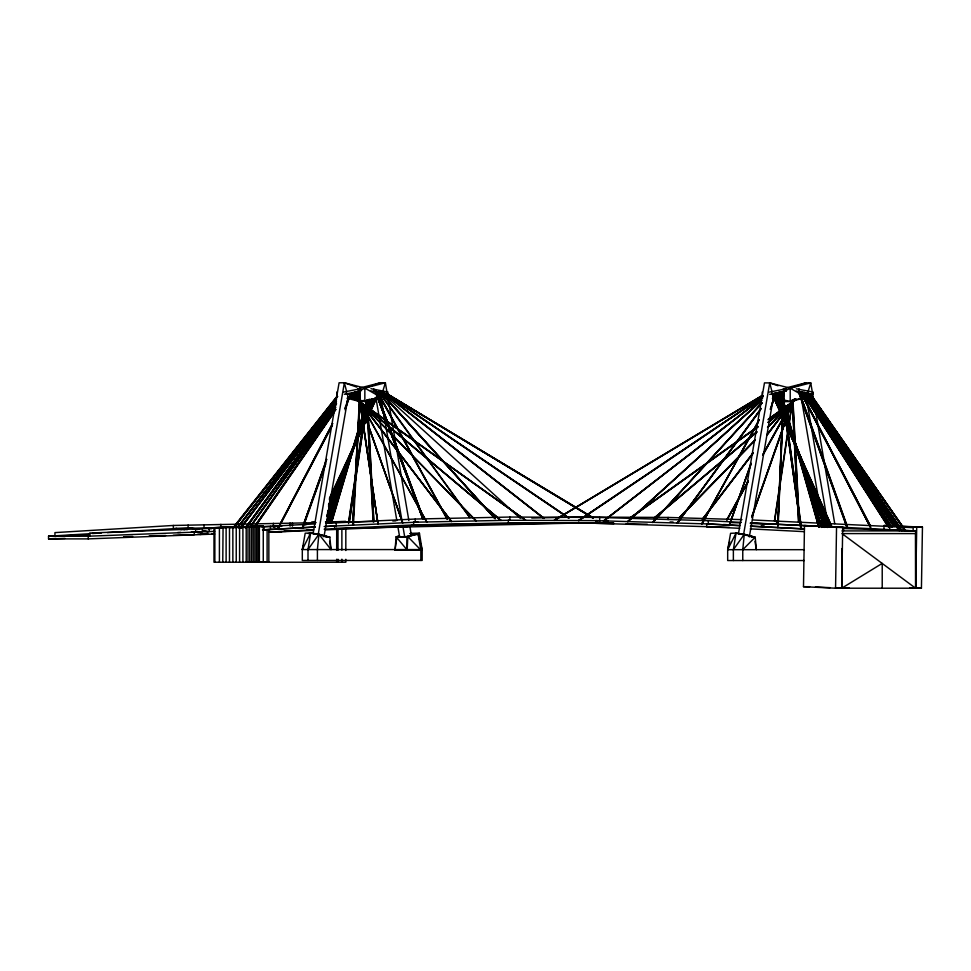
<?xml version="1.0" encoding="UTF-8"?>
<svg xmlns="http://www.w3.org/2000/svg" width="971" height="971" viewBox="0 0 971 971"><rect width="100%" height="100%" fill="white"/><g stroke="black" fill="none" stroke-linecap="round" stroke-linejoin="round"><path stroke-width="1.46" d="M849.091 587.928L841.723 588.208L841.906 549.829M883.938 530.008L884.011 525.529L922.45 527.119L921.43 588.22L835.558 588.208L803.49 586.69L804.486 525.59L842.707 527.119L841.723 588.208L835.897 587.941M835.558 588.208L836.541 527.119L804.486 525.59M889.691 530.008L889.764 525.529M909.657 587.928L915.689 588.22L916.709 527.119L884.011 525.529M824.5 526.1L777.674 392.794M777.795 527.641L783.488 391.228L783.294 401.885M777.735 524.546L783.014 407.941M777.929 524.619L784.252 391.398L783.488 391.228M778.22 524.668L783.585 391.264M396.119 536.781L407.177 550.059L407.808 536.599L419.436 533.225L422.167 550.059L395.027 550.059L396.119 536.781L398.923 536.028M352.655 524.85L360.29 390.828L353.468 524.898L352.655 524.85L353.468 524.898M359.889 390.803L352.861 524.983L360.29 390.828M303.34 545.484L302.309 549.574L422.167 549.574L422.167 560.437L302.309 560.437L302.309 549.574L305.21 533.2L310.671 532.97L318.913 534.22L317.408 549.574L317.408 560.437M742.766 560.534L742.766 549.683L744.284 534.317L736.042 533.079L730.58 533.31L727.68 549.683L727.68 560.534L804.304 560.534M358.129 391.447L377.962 523.794L358.481 391.325M377.986 523.587L358.323 391.277M395.027 550.059L396.896 536.866L399.469 536.089M761.203 408.621L677.188 523.163L761.082 408.39M348.565 522.264L366.516 400.513M348.565 523.612L366.686 400.78M349.172 522.264L367.087 400.829M349.378 522.252L367.087 402.2M774.457 520.905L787.93 430.117M788.974 424.133L792.506 400.343L751.955 516.002M774.64 520.966L788.039 431.622M788.998 424.339L792.676 400.404M308.001 549.574L310.671 532.97L329.837 537.084L331.002 549.574L318.913 534.22L308.001 549.574L308.001 560.437M733.372 560.534L733.372 549.683L736.042 533.079L755.195 537.194L756.373 549.683L754.977 541.381M904.826 530.821L810.105 393.947L905.421 530.506L810.105 393.947M313.038 533.892L339.097 382.78L344.377 382.78L364.853 388.084L380.935 397.333L401.921 520.529M318.306 533.892L344.377 382.78L356.843 387.126M323.962 536.866L348.067 397.139L347.327 394.275M738.409 534.001L764.468 382.89L769.736 382.89L790.212 388.194L806.294 397.442L827.79 523.612M743.677 534.001L769.736 382.89L778.05 385.778M749.333 536.963L773.426 397.248L772.685 394.384M901.634 530.615L808.515 393.571L900.275 527.775M761.774 402.929L652.585 522.459L761.932 402.953M899.037 530.518L806.913 393.206L897.932 527.678M893.806 526.537L805.311 392.842L894.145 526.185M804.304 549.683L727.68 549.683L729.731 541.49M761.689 400.55L627.909 521.463M803.721 392.466L890.662 526.428M762.563 398.013L603.634 520.893M887.846 526.246L802.119 392.102L889.254 527.18M554.235 520.286L762.441 395.355M554.405 520.31L762.721 395.537M578.522 520.553L763.06 395.974M578.728 520.42L763.182 396.144M330.759 522.75L366.492 402.14M330.917 522.896L366.735 402.006M331.317 522.908L366.698 403.535M331.524 522.896L366.407 405.186M347.011 398.231L359.61 401.472L364.853 401.472L380.935 397.333L385.378 382.78L380.292 382.78L359.61 388.084M772.382 398.328L784.981 401.581L790.212 401.581L806.294 397.442L810.749 382.89L805.663 382.89L786.352 387.842M328.696 522.871L368.846 399.518M328.878 522.932L369.089 399.397M329.278 522.944L369.478 399.469M329.485 522.956L369.611 399.664M831.2 526.634L772.163 393.886L831.831 526.61M772.795 393.862L772.091 394.08M752.137 516.099L792.749 400.513M751.797 517.494L792.761 400.647M751.105 463.458L729.427 525.093L750.947 463.41M771.629 404.834L774.154 397.612M770.282 409.228L774.312 397.661M729.257 524.983L751.275 463.568M770.44 409.276L774.47 397.77M326.535 459.404L302.26 528.078L326.729 459.417M347.339 401.047L348.346 398.207M344.972 408.245L348.54 398.244M325.601 463.737L302.394 527.714M345.336 408.366L348.892 398.365M303.013 527.678L325.783 463.786M345.021 409.823L349.062 398.462M326.195 522.896L356.114 439.426M357.631 435.178L363.724 418.198M364.732 415.37L370.315 399.809M326.377 522.968L356.357 439.305M357.777 435.336L370.558 399.688M326.79 522.944L356.988 438.71M357.753 436.549L370.934 399.761M326.984 522.993L371.068 399.955M829.283 526.403L774.433 393.486L829.355 526.209M327.834 511.608L356.175 439.669M357.838 435.433L363.955 419.921M365.072 417.093L372.294 398.753M327.445 513.113L356.43 439.547M357.534 436.732L364.089 420.091M365.205 417.275L372.415 398.947M326.742 515.941L356.794 439.632M357.814 437.059L372.913 398.717M326.936 515.941L356.94 439.814M358.044 436.986L373.046 398.923M826.224 526.27L775.428 393.121L827.498 527.471M826.867 526.258L776.072 393.109M329.533 502.056L355.252 442.206M360.035 431.075L362.426 425.504M363.627 422.725L366.613 415.758M367.815 412.978L373.786 399.057M328.501 504.932L355.507 442.096M357.898 436.525L374.041 398.947M328.902 504.956L374.879 397.952M328.514 506.34L348.832 459.04M350.033 456.261L374.527 399.239M329.4 498.354L356.369 440.458M357.51 437.982L361.867 428.211M363.397 425.347L375.935 398.001M329.8 498.378L356.733 440.543M357.898 438.042L375.911 399.348M329.375 499.725L349.184 457.183M350.47 454.44L356.855 440.725M358.129 437.982L376.02 399.554M302.309 549.574L310.671 532.97L308.341 533.662M727.68 549.683L736.042 533.079M332.495 423.49L277.597 529.061L332.458 425.104M277.609 529.061L332.713 423.477M277.912 529.219L332.325 424.97M759.164 419.885L701.948 523.879L759.164 419.824M701.79 523.709L758.035 422.603M726.781 519.752L748.204 481.131M762.684 454.792L792.894 400.258M726.951 519.873L748.362 481.252M762.854 454.914L793.064 400.38M727.121 519.837L748.362 481.398M763.024 454.889L793.064 400.538M870.611 527.787L800.529 391.75L870.55 526.112M801.087 391.568L800.444 391.896M385.208 393.461L569.067 518.101L385.329 393.291M254.596 526.318L335.481 409.289M254.657 526.5L335.699 409.264M255.033 526.525L335.832 409.616M255.264 526.488L334.327 412.08M733.372 549.683L744.284 534.317L755.195 537.194L742.766 549.683M250.239 526.513L335.298 407.043M250.287 526.695L335.517 407.019M250.639 526.743L335.784 407.189M245.347 527.884L336.1 403.62M245.384 528.066L336.318 403.596M246.598 526.937L336.585 403.766M246.84 526.901L335.748 405.162M677.345 523.211L759.589 411M240.274 528.103L336.015 401.496M240.31 528.297L336.233 401.472M240.662 528.333L336.318 401.836M240.759 528.248L336.488 401.642M702.312 519.254L753.035 452.899M766.641 435.044L793.477 399.967M702.47 519.388L753.205 453.032M766.799 435.178L784.447 412.141M786.109 409.92L794.375 399.093M702.64 519.364L753.193 453.202M766.969 435.154L784.434 412.299M786.279 409.896L794.545 399.057M237.628 527.18L336.075 399.421M237.677 527.35L336.294 399.409M238.065 527.338L336.561 399.567M233.368 527.289L337.095 396.217M337.313 396.204L233.975 527.253L213.984 527.726L213.984 562.221L345.822 562.221L345.822 559.296M233.841 527.435L337.568 396.362M234.023 527.435L337.592 396.569M380.183 391.75L494.846 518.563M348.589 394.056L525.748 520.31L348.735 393.898M348.905 393.923L525.578 520.31M350.046 393.959L500.915 520.432L350.191 393.801M500.878 520.262L350.07 394.129M652.743 522.483L762.065 403.111M679.13 517.689L755.074 439.912M767.515 427.167L794.861 399.154M679.275 517.834L755.22 440.057M767.66 427.313L795.2 399.105M679.445 517.822L755.207 440.227M767.83 427.301L795.188 399.275M351.684 393.571L476.033 520.929M785.757 420.067L782.043 391.531L785.964 419.873M800.82 528.928L801.621 528.843L800.82 528.928L786.376 424.545M627.715 521.573L761.41 400.368M627.836 521.73L761.567 400.392M352.995 392.745L451.515 521.645L353.165 392.612M653.592 518.465L756.64 431.901M768.219 422.179L782.104 410.502M785.588 407.589L794.848 399.809M653.762 518.441L756.81 431.877M768.182 422.349L782.286 410.49M784.592 408.536L795.018 399.785M654.855 517.81L756.943 432.034M768.328 422.494L796.281 399.142M603.44 521.014L762.478 397.697M603.561 521.184L762.599 397.867M354.694 392.284L426.839 522.107M630.082 517.834L757.987 426.475M769.044 418.586L796.05 399.312M630.228 517.98L758.133 426.633M767.952 419.618L796.196 399.457M630.397 517.968L758.096 426.803M769.153 418.914L782.662 409.276M785.114 407.517L796.159 399.639M578.801 520.747L763.133 396.302M841.723 588.208L882.214 563.411L882.214 588.22M554.198 520.444L762.599 395.367M780.223 392.066L780.975 392.09L780.223 392.066L818.735 527.18M846.979 527.654L847.695 527.387L846.979 527.654L798.441 391.41L799.024 391.228L847.185 525.966M899.073 530.336L807.204 393.037M901.671 530.421L809.074 393.437M363.87 400.647L359.61 401.472L348.067 397.139L364.853 388.084L380.292 382.78M784.981 401.581L773.426 397.248L790.212 388.194L805.663 382.89M779.337 392.478L778.608 392.43L821.369 527.374M360.496 390.949L359.683 390.912M824.343 527.399L777.006 392.976L777.662 392.891M399.639 536.162L396.896 536.866L406.861 536.599L419.436 533.225L409.859 533.577M238.599 527.872L241.318 527.022M774.36 393.692L773.717 393.704L828.639 526.428M775.987 393.316L775.344 393.316M325.455 529.887L408.123 526.391L413.634 524.923L508.331 522.908L613.623 523.053M359.61 401.472L363.664 400.44M798.308 391.495L847.198 527.593M799.024 391.228L847.477 527.447M343.722 392.017L360.642 388.728L360.642 390.973L344.377 394.275M769.093 392.126L786 388.837L786 391.082L769.736 394.372M407.177 550.059L406.861 536.599L418.149 534.208L422.167 550.059M368.143 399.821L380.935 397.333M797.774 399.093L806.294 397.442M273.421 526.901L276.274 526.367L273.324 526.804M410.393 533.528L418.052 533.686L420.844 550.059L407.808 536.599L406.861 536.599M315.187 526.998L262.51 529.875L268.846 529.523L268.846 562.221M257.691 562.221L263.262 562.221L263.262 525.881L213.984 527.726M386.956 393.668L593.257 517.786M214.858 562.221L214.858 527.726L248.321 526.658L232.858 527.192L232.858 562.221M263.262 525.881L257.958 525.991L257.958 562.197L263.262 562.221M247.993 562.221L247.993 526.646L260.677 526.039L259.378 525.881L259.378 562.088M315.284 522.082L311.339 522.349L315.696 522.252M279.393 531.586L268.846 532.205L281.772 531.598M284.746 531.416L296.616 530.688M307.006 530.045L312.941 529.681M315.927 522.677L173.36 525.457L54.946 532.606L54.946 535.798M90.473 533.686L48.55 536.223L48.55 538.893L88.227 538.893L214.652 534.05L211.666 533.649M92.415 533.528L101.409 532.994M107.405 532.63L175.812 528.54L190.789 528.151L199.747 529.353M56.039 538.444L48.55 538.893L65.069 538.42M283.92 531.319L295.973 530.615M308.038 529.911L312.565 529.644M261.624 526.755L315.296 523.891M325.758 523.32L415.236 519.048L509.872 517.045L599.677 517.446L708.235 520.699M324.156 526.513L415.236 522.24L415.236 519.048M266.552 529.741L264.112 529.875L264.112 526.683M267.778 529.668L315.296 527.083M325.758 526.513L336.233 525.942L336.233 522.75M268.846 532.205L313.694 529.753M324.156 529.183L413.634 524.923L583.365 522.908L729.391 527.387M327.336 522.01L345.822 521.524L325.467 521.888M326.098 537.121L329.837 537.084M262.51 529.875L265.52 529.741M274.356 532.047L313.439 530.397M213.426 528.273L89.635 533.03L89.635 536.223M247.993 526.646L251.635 526.5L251.513 562.221M277.706 528.879L278.022 529.049M89.101 535.045L48.55 536.223L88.227 536.223L214.652 531.368M230.491 527.739L244.558 527.289M191.238 532.096L200.827 531.805L200.827 534.487L197.89 534.099M263.262 529.996L267.11 529.875L267.11 562.221M336.197 525.894L334.631 525.942L334.631 528.612L583.365 522.908M177.729 532.496L180.727 532.399M123.657 536.732L132.663 536.465M149.182 535.992L165.713 535.519M173.214 535.3L194.249 534.693L194.249 532.011M253.213 562.221L253.213 526.318L257.849 526.197L256.441 526.1L256.441 562.221M374.915 521.415L326.025 522.556M392.77 520.954L395.743 520.881M245.639 526.986L173.36 528.649L173.36 525.457M251.513 526.428L254.827 526.343L253.213 526.318M353.056 527.811L356.029 527.726M376.869 527.192L393.231 526.78M399.19 526.622L408.123 526.391M531.756 518.029L578.328 517.045L668.133 517.446L742.002 519.655M413.634 524.923L413.634 522.24L509.872 520.238L509.872 517.045M251.635 526.5L249.765 526.537L249.765 562.221M257.376 526.768L281.724 526.343M256.441 526.1L260.677 526.039M327.106 521.913L341.877 521.706M413.634 522.24L418.185 522.192M257.849 526.197L254.863 526.209L254.863 562.221M410.721 533.698L418.052 533.686M357.886 388.728L360.642 388.728M370.946 388.703L387.854 391.993L387.854 394.238L383.327 394.238M783.245 388.837L786 388.837M796.305 388.813L813.225 392.102L813.225 394.347L807.192 394.347M357.886 390.973L360.642 390.973M370.946 390.949L387.854 394.238M783.245 391.082L786 391.082M796.305 391.058L813.225 394.347M604.799 520.638L607.822 520.638M613.842 523.308L508.331 522.908L508.331 520.238L597.311 520.638M770.076 523.952L777.625 523.952M613.951 523.648L595.757 523.308L595.757 520.638L708.235 523.952L706.682 523.952L706.682 526.634L709.704 526.634M836.541 527.119L842.707 527.119M916.709 527.119L922.45 527.119M841.978 530.919L915.592 530.919L915.592 588.208L841.978 533.589L915.592 533.589L915.689 588.22M396.896 536.866L408.864 536.866M754.273 537.23L751.469 537.23L754.273 537.23L744.284 534.317L739.052 534.147M803.49 586.69L809.656 586.69M257.958 562.197L267.668 562.221M313.682 534.038L316.279 534.05M326.159 537.109L328.914 537.121L318.913 534.22M595.757 520.638L600.309 520.723M604.86 520.796L607.882 520.857M670.014 521.985L673.049 522.034M750.34 523.43L773.062 523.842M626.064 523.867L647.281 524.243M752.561 519.971L913.165 527.654L913.165 530.919M731.454 522.604L740.497 522.871M751.044 523.187L832.013 526.743M711.221 524.109L706.682 523.952L739.732 525.651M723.334 524.51L726.357 524.607M761.179 525.772L764.201 525.869M842.925 528.491L909.536 530.712M912.558 530.821L915.592 530.919L835.024 526.901M915.483 587.928L921.43 588.22M815.494 586.97L830.059 587.661M741.371 522.398L708.32 520.699L708.32 523.964L739.866 525.578M750.389 522.859L807.484 525.797M813.504 526.112L827.025 526.804M834.538 527.192L843.556 527.654L843.556 530.919M750.389 526.124L804.486 528.904M751.748 526.27L804.328 528.977M706.682 526.634L739.72 528.333M750.231 528.867L804.279 531.659M181.492 529.608L175.812 528.54L187.391 529.644M203.315 531.173L207.648 531.586L207.648 534.268L200.414 533.577M175.812 528.54L184.648 529.693M190.789 528.151L197.817 529.583M203.437 530.736L207.648 531.586M204.845 533.698L207.648 534.268M223.063 527.581L222.76 562.221M211.29 528.758L206.896 527.763L209.481 528.964M320.491 535.07L328.914 537.121M773.426 397.248L790.212 401.581L790.212 388.194L810.749 382.89L834.732 523.636M348.067 397.139L356.454 399.312M359.258 400.028L364.853 401.472L364.853 388.084L385.378 382.78L408.864 520.565M302.636 528.163L302.806 528.26M592.747 517.956L386.846 393.838L593.305 517.944M386.846 393.838L592.953 517.956M385.256 393.619L568.63 518.113M383.861 392.903L544.1 518.308M383.703 392.915L543.978 518.478M383.581 393.085L543.784 518.344M520.347 518.368L381.482 392.26M351.83 393.425L476.178 520.784M379.867 391.811L495.21 518.563M380.159 391.629L495.283 518.55M380.001 391.665L495.101 518.55M353.007 392.903L451.491 521.33M378.277 391.459L469.746 517.519M378.556 391.192L469.928 517.507M810.409 393.777L905.385 530.688M808.515 393.571L901.901 530.639M806.913 393.206L899.292 530.542M805.869 392.685L894.364 526.379M805.311 392.842L894.06 526.549M804.267 392.32L892.07 527.35M804.012 392.308L891.827 527.338M803.915 392.66L890.905 526.44M802.422 391.932L889.205 527.362M802.119 392.102L888.708 527.35M354.864 392.163L426.839 522.264M377.731 392.066L447.364 518.939M377.573 392.114L447.218 518.939M377.416 392.223L447 518.939M800.857 391.592L870.465 526.258M800.674 391.883L870.15 526.416M800.529 391.75L870.696 527.629M772.515 393.765L831.625 526.318M772.163 393.886L831.479 526.719M774.154 393.389L829.076 526.112M773.79 393.498L828.918 526.513M775.793 393.012L827.219 527.374M775.428 393.121L826.503 526.367M423.162 519.133L375.559 390.293L423.696 519.133L376.214 391.689L423.417 519.133L375.583 391.92L422.883 519.145M375.947 391.799L423.417 519.145M777.674 392.697L824.998 527.314M777.346 392.636L824.67 527.253M777.334 393.037L824.161 526.233M356.588 391.714L402.698 522.981M779.276 392.296L822.036 527.241M778.912 392.272L821.733 527.399M780.878 391.908L819.39 527.022M780.696 392.248L819.111 527.192M780.502 391.896L818.917 526.828M769.736 382.89L771.957 391.507M344.377 382.78L346.586 391.398M801.463 398.935L822.704 523.612M409.871 526.488L411.388 535.373M402.929 526.476L404.701 536.866M375.838 397.333L396.836 520.529M397.843 526.476L399.615 536.866M329.606 541.272L331.002 549.574M782.444 391.495L786.559 419.982M787.602 428.769L801.621 528.843M782.432 391.847L784.495 406.764M784.908 409.75L786.352 420.188M787.59 429.133L801.415 529.049M786.583 424.339L801.026 528.734M782.031 391.896L783.682 403.827M784.507 409.786L785.952 420.225M786.571 424.703L801.014 529.086M792.943 400.088L799.339 521.985M792.737 399.979L799.133 522.119M792.324 400.003L798.72 522.131M792.13 400.125L798.526 522.034M367.463 400.234L373.92 521.621M367.244 400.125L373.714 521.597M366.844 400.149L373.301 521.621M366.637 400.27L373.107 521.658M841.978 548.542L841.978 572.465M799.06 388.813L799.06 391.058M777.929 520.699L777.929 523.964M771.848 392.126L771.848 394.372M762.211 392.126L762.211 394.372M668.133 517.446L668.133 519.619M599.677 517.446L599.677 520.711M420.844 549.574L420.844 560.437M373.701 388.703L373.701 390.949M346.477 392.017L346.477 394.275M345.822 528.588L345.822 550.521M341.877 528.928L341.877 550.108M341.877 559.187L341.877 562.221M338.005 528.564L338.005 550.29M338.005 559.235L338.005 562.221M336.84 392.017L336.84 394.275M336.682 528.224L336.682 550.399M336.682 559.26L336.682 562.221M305.804 522.799L305.804 524.923M292.405 522.993L292.405 526.185M290.074 523.029L290.074 526.209M273.373 523.296L273.373 526.488M270.448 526.343L270.448 529.523M255.919 523.6L255.919 526.792M246.197 526.755L246.197 562.221M242.908 526.865L242.908 562.221M239.582 526.974L239.582 562.221M238.296 523.939L238.296 527.132M236.232 527.083L236.232 562.221M229.484 527.302L229.484 562.221M226.122 527.399L226.122 562.221M220.866 524.304L220.866 527.496M219.41 527.617L219.41 562.221M209.214 528.406L209.214 531.586M204.031 524.68L204.031 527.872M202.332 528.612L202.332 531.805M195.656 528.819L195.656 532.011M188.107 525.068L188.107 528.26M88.227 536.223L88.227 538.893M776.715 520.638L776.654 523.891L776.679 520.699M356.406 391.811L402.71 522.847L356.393 391.956M422.992 519.145L374.927 390.524L422.992 519.145"/></g></svg>
